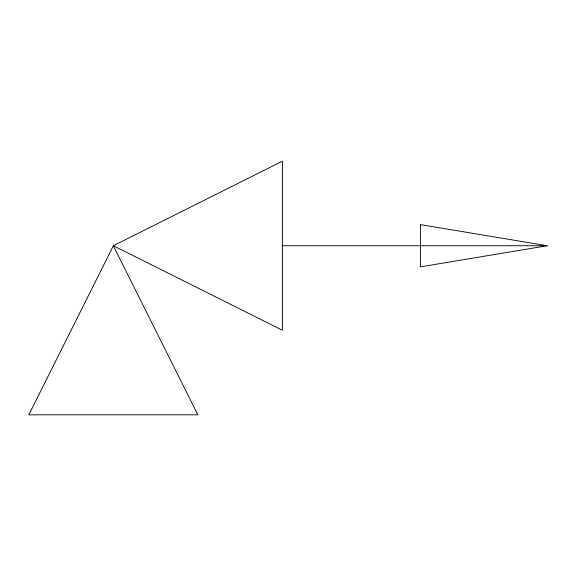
<?xml version="1.0" encoding="UTF-8"?>
<svg xmlns="http://www.w3.org/2000/svg" width="576" height="576" viewBox="0 0 576 576"><rect width="100%" height="100%" fill="white"/><g stroke="black" fill="none" stroke-linecap="round" stroke-linejoin="round"><path stroke-width="0.86" d="M547.2 245.736L420.401 266.868L420.401 224.597L547.2 245.736L282.398 245.736M113.335 245.736L28.8 414.799L197.863 414.799L113.335 245.736L282.398 161.201L282.398 330.264L113.335 245.736"/></g></svg>
